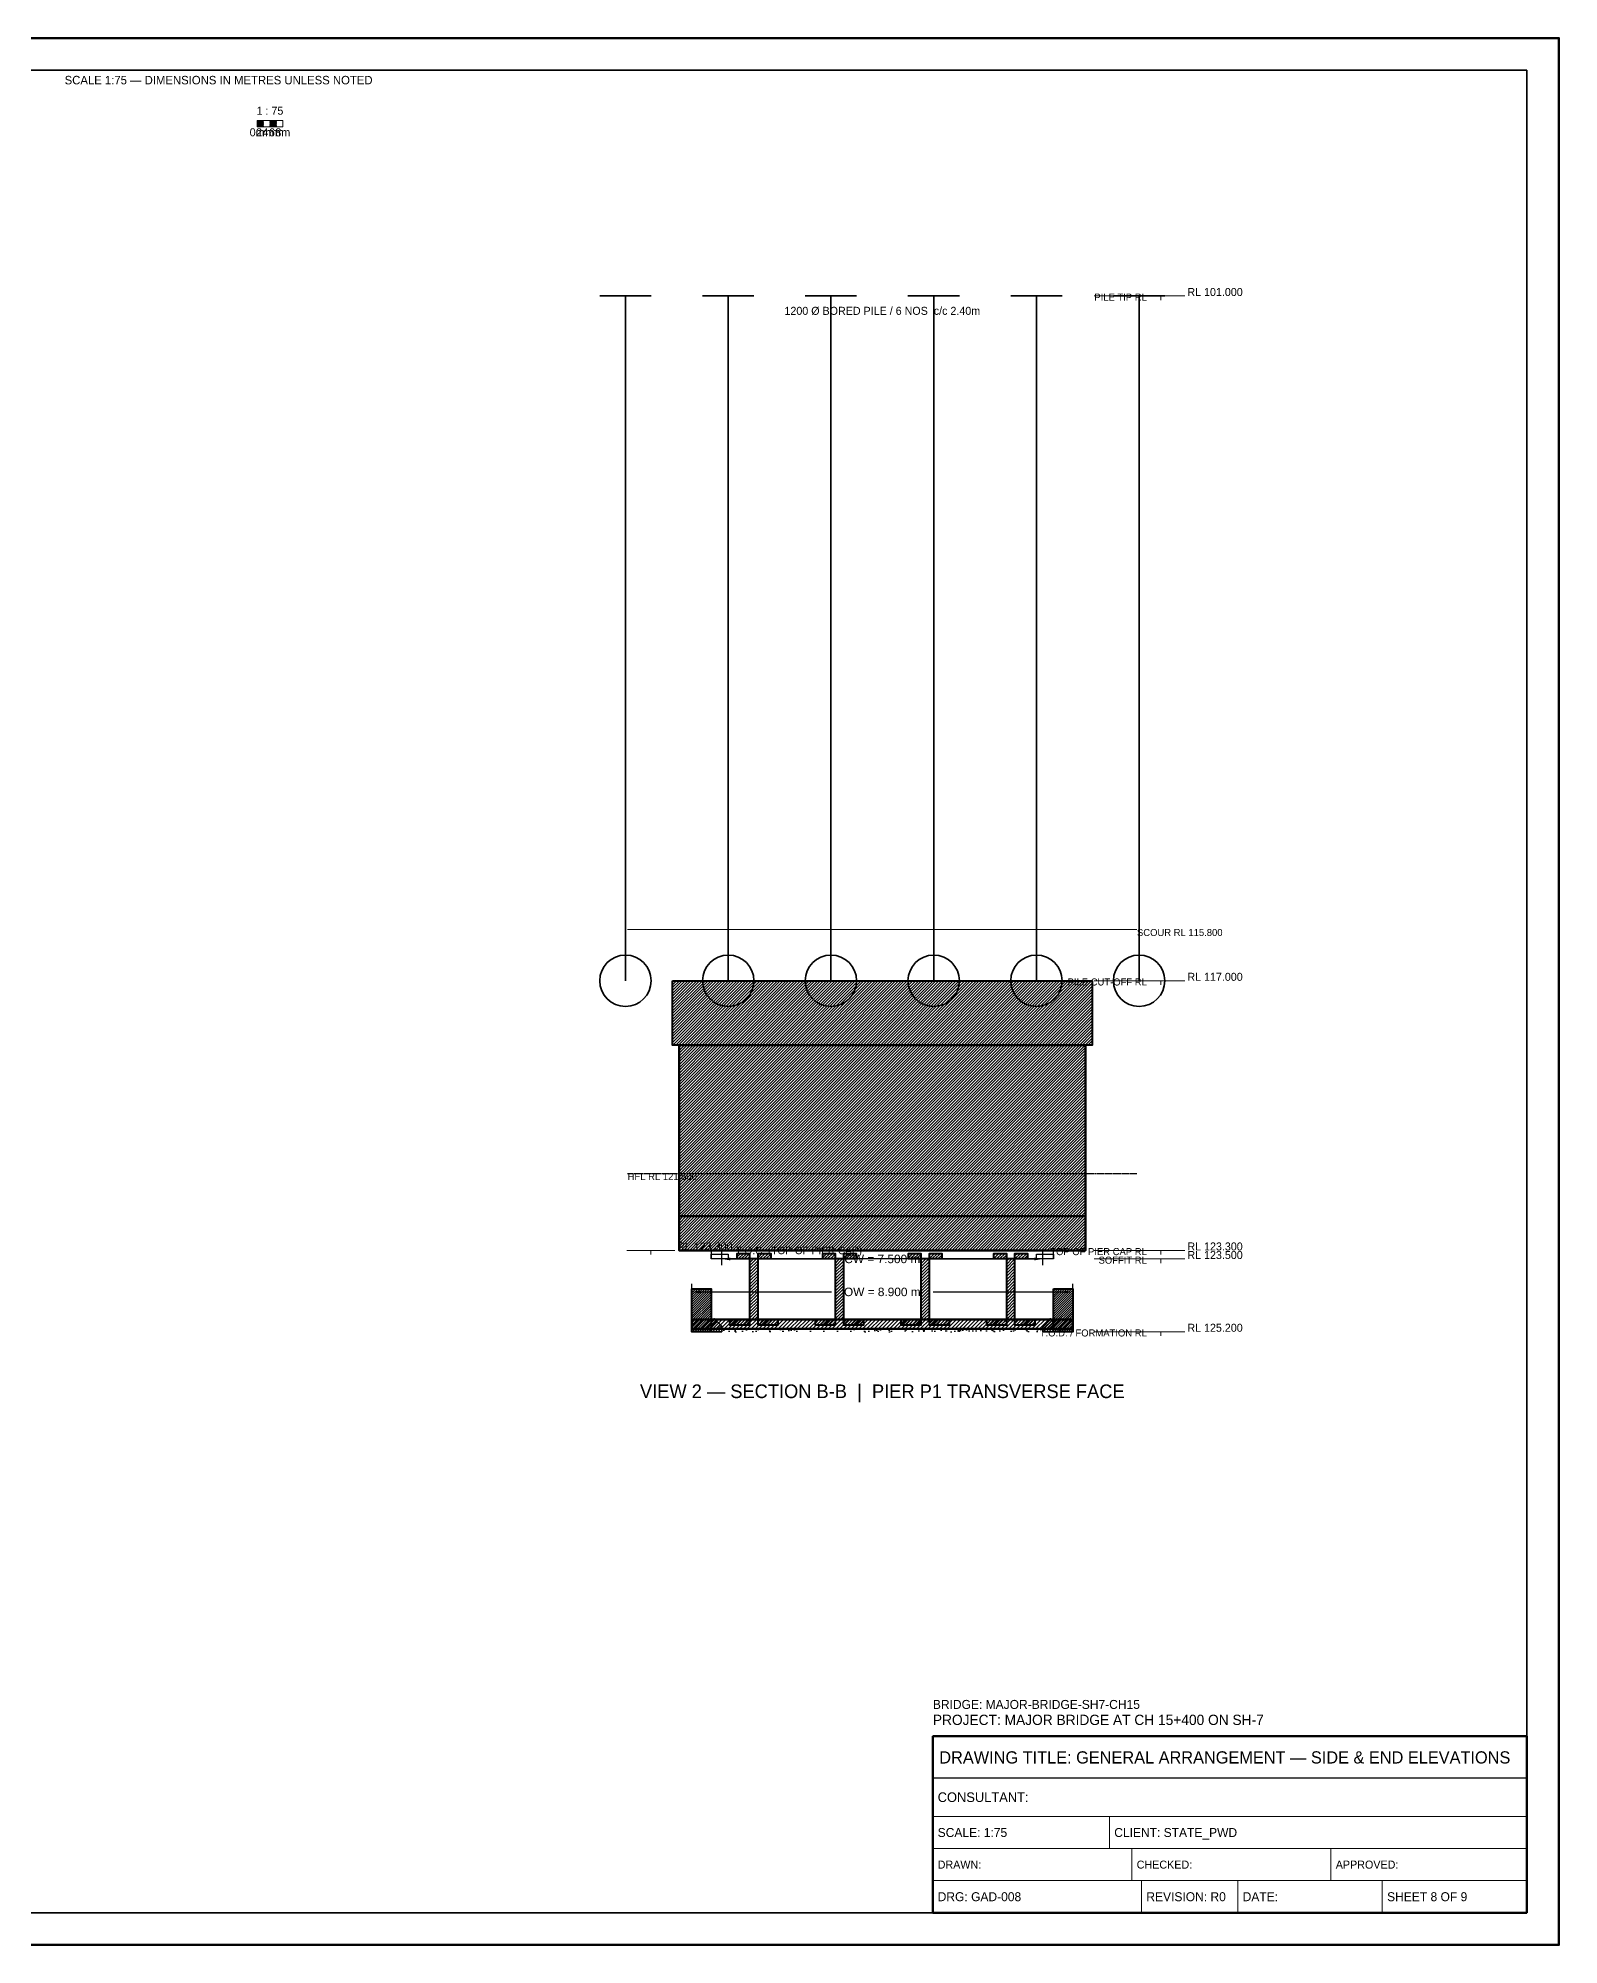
# Model space of a CAD drawing. Header units: metres. Extents: x 0 to 841, y 0 to 594.
# Drawn here: x 367 to 841, y 0 to 594 of the extents above; entities that cross this region are included whole.
import ezdxf
from ezdxf.enums import TextEntityAlignment as Align

# ---------------------------------------------------------------- set-up
doc = ezdxf.new("R2010")
doc.units = ezdxf.units.M
doc.linetypes.add('DASHED', pattern=[0.5, 0.375, -0.125])
doc.linetypes.add('DASHED2', pattern=[0.25, 0.1875, -0.0625])
for name, color, linetype, lineweight in [('BORDER-INNER', 7, 'Continuous', 35), ('BORDER-OUTER', 7, 'Continuous', 70), ('CIVIL-HFL', 5, 'DASHED', 25), ('CIVIL-SCOUR', 1, 'DASHED2', 18), ('DIM-LEVEL', 3, 'Continuous', 18), ('DIM-LINEAR', 3, 'Continuous', 18), ('FOUND-CAP', 2, 'Continuous', 35), ('FOUND-PILE', 4, 'Continuous', 35), ('STRUC-HATCHING', 8, 'Continuous', 18), ('SUB-BEARING', 5, 'Continuous', 25), ('SUB-PIER', 2, 'Continuous', 35), ('SUPER-DECK', 2, 'Continuous', 50), ('SUPER-GIRDER', 1, 'Continuous', 35), ('SUPER-KERB', 7, 'Continuous', 25), ('SUPER-PARAPET', 2, 'Continuous', 35), ('SUPER-WEARING', 8, 'Continuous', 25), ('SYM-SCALE', 7, 'Continuous', 13), ('TEXT-GENERAL', 7, 'Continuous', 18), ('TEXT-HEADER', 7, 'Continuous', 25), ('TEXT-LEVEL', 5, 'Continuous', 18), ('TEXT-SPEC', 7, 'Continuous', 13), ('TEXT-TITLE', 7, 'Continuous', 25), ('TITLEBLK-BOX', 7, 'Continuous', 50), ('TITLEBLK-TEXT', 7, 'Continuous', 18)]:
    doc.layers.add(name, color=color, linetype=linetype, lineweight=lineweight)
doc.styles.add('BRIDGE_STD', font='Arial.ttf')
doc.dimstyles.new('pmb100', dxfattribs={"dimtxt": 2.5, "dimasz": 0.9375, "dimexe": 2.5, "dimexo": 2.5, "dimtad": 0, "dimtih": 1, "dimdec": 0, "dimtxsty": 'BRIDGE_STD', "dimcen": 2.5, "dimazin": 3, "dimtfac": 1, "dimtmove": 0, "dimatfit": 3})

msp = doc.modelspace()

# ---------------------------------------------------------------- hatches: boundary and pattern name
at = {"layer": 'STRUC-HATCHING'}
h = msp.add_hatch(dxfattribs=at)
h.set_pattern_fill('ANSI31', scale=0.2)
h.paths.add_polyline_path([(564.92, 300.33), (695.58, 300.33), (695.58, 280.33), (564.92, 280.33)])
h = msp.add_hatch(dxfattribs=at)
h.set_pattern_fill('ANSI31', scale=0.2)
h.paths.add_polyline_path([(566.92, 280.33), (693.58, 280.33), (693.58, 227), (566.92, 227)])
h = msp.add_hatch(dxfattribs=at)
h.set_pattern_fill('ANSI31', scale=0.2)
h.paths.add_polyline_path([(566.92, 227), (693.58, 227), (693.58, 216.33), (566.92, 216.33)])
h = msp.add_hatch(dxfattribs=at)
h.set_pattern_fill('ANSI31', scale=0.2133333)
h.paths.add_polyline_path([(582.78, 194.8), (597.72, 194.8), (597.72, 193.04), (591.58, 193.04), (591.58, 215.43), (595.48, 215.43), (595.48, 213.67), (585.02, 213.67), (585.02, 215.43), (588.92, 215.43), (588.92, 193.04), (582.78, 193.04)])
h = msp.add_hatch(dxfattribs=at)
h.set_pattern_fill('ANSI31', scale=0.2133333)
h.paths.add_polyline_path([(609.45, 194.8), (624.38, 194.8), (624.38, 193.04), (618.25, 193.04), (618.25, 215.43), (622.14, 215.43), (622.14, 213.67), (611.69, 213.67), (611.69, 215.43), (615.58, 215.43), (615.58, 193.04), (609.45, 193.04)])
h = msp.add_hatch(dxfattribs=at)
h.set_pattern_fill('ANSI31', scale=0.2133333)
h.paths.add_polyline_path([(636.12, 194.8), (651.05, 194.8), (651.05, 193.04), (644.92, 193.04), (644.92, 215.43), (648.81, 215.43), (648.81, 213.67), (638.36, 213.67), (638.36, 215.43), (642.25, 215.43), (642.25, 193.04), (636.12, 193.04)])
h = msp.add_hatch(dxfattribs=at)
h.set_pattern_fill('ANSI31', scale=0.2133333)
h.paths.add_polyline_path([(662.78, 194.8), (677.72, 194.8), (677.72, 193.04), (671.58, 193.04), (671.58, 215.43), (675.48, 215.43), (675.48, 213.67), (665.02, 213.67), (665.02, 215.43), (668.92, 215.43), (668.92, 193.04), (662.78, 193.04)])
h = msp.add_hatch(dxfattribs=at)
h.set_pattern_fill('ANSI31', scale=0.16)
h.paths.add_polyline_path([(570.92, 204.33), (576.92, 204.33), (576.92, 191), (570.92, 191)])
h = msp.add_hatch(dxfattribs=at)
h.set_pattern_fill('ANSI31', scale=0.16)
h.paths.add_polyline_path([(683.58, 204.33), (689.58, 204.33), (689.58, 191), (683.58, 191)])
h = msp.add_hatch(dxfattribs=at)
h.set_pattern_fill('ANSI31', scale=0.2666667)
h.paths.add_polyline_path([(570.92, 194.8), (689.58, 194.8), (689.58, 191.87), (570.92, 191.87)])
h = msp.add_hatch(dxfattribs=at)
h.set_pattern_fill('ANSI31', scale=0.1866667)
h.paths.add_polyline_path([(580.25, 191), (576.92, 191), (576.92, 193.93), (577.92, 195.11), (580.25, 192.76)])
h = msp.add_hatch(dxfattribs=at)
h.set_pattern_fill('ANSI31', scale=0.1866667)
h.paths.add_polyline_path([(680.25, 191), (683.58, 191), (683.58, 193.93), (682.58, 195.11), (680.25, 192.76)])
at = {"layer": 'SUPER-WEARING'}
h = msp.add_hatch(dxfattribs=at)
h.set_pattern_fill('AR-SAND', scale=0.0533333)
h.paths.add_polyline_path([(580.25, 191.87), (680.25, 191.87), (680.25, 191), (580.25, 191)])
at = {"layer": 'SYM-SCALE'}
h = msp.add_hatch(dxfattribs=at)
h.set_pattern_fill('SOLID')
h.paths.add_polyline_path([(435.5, 566.4), (437.5, 566.4), (437.5, 568.39), (435.5, 568.39)])
h = msp.add_hatch(dxfattribs=at)
h.set_pattern_fill('SOLID')
h.paths.add_polyline_path([(439.5, 566.4), (441.5, 566.4), (441.5, 568.39), (439.5, 568.39)])

# ---------------------------------------------------------------- linework, layer by layer
at = {"layer": 'BORDER-INNER'}
msp.add_lwpolyline([(10, 10), (831, 10), (831, 584), (10, 584), (10, 10)], dxfattribs=at)
at = {"layer": 'BORDER-OUTER'}
msp.add_lwpolyline([(0, 0), (841, 0), (841, 594), (0, 594), (0, 0)], dxfattribs=at)
at = {"layer": 'CIVIL-HFL', "color": 5, "linetype": 'DASHED'}
msp.add_line((550.92, 240.33), (709.58, 240.33), dxfattribs=at)
at = {"layer": 'CIVIL-SCOUR', "color": 1, "linetype": 'DASHED2'}
msp.add_line((550.92, 316.33), (709.58, 316.33), dxfattribs=at)
at = {"layer": 'DIM-LEVEL', "color": 5}
for p, q in [((717.05, 513.67), (696.25, 513.67)), ((717.05, 300.33), (696.25, 300.33)), ((717.05, 216.33), (696.25, 216.33)), ((717.05, 213.67), (696.25, 213.67)), ((717.05, 191), (696.25, 191))]:
    msp.add_line(p, q, dxfattribs=at)
at = {"layer": 'DIM-LEVEL'}
for p, q in [((709.57, 513.67), (724.53, 513.67)), ((717.05, 513.67), (717.05, 512.42)), ((709.57, 300.33), (724.53, 300.33)), ((717.05, 300.33), (717.05, 299.09)), ((550.64, 216.33), (565.6, 216.33)), ((558.12, 216.33), (558.12, 215.09)), ((709.57, 216.33), (724.53, 216.33)), ((717.05, 216.33), (717.05, 215.09)), ((709.57, 213.67), (724.53, 213.67)), ((717.05, 213.67), (717.05, 212.42)), ((709.57, 191), (724.53, 191)), ((717.05, 191), (717.05, 189.75))]:
    msp.add_line(p, q, dxfattribs=at)
at = {"layer": 'FOUND-CAP', "lineweight": 40}
msp.add_lwpolyline([(564.92, 300.33), (695.58, 300.33), (695.58, 280.33), (564.92, 280.33), (564.92, 300.33)], dxfattribs=at)
at = {"layer": 'FOUND-PILE', "color": 4, "lineweight": 35}
for p, q in [((542.25, 513.67), (558.25, 513.67)), ((550.25, 300.33), (550.25, 513.67)), ((574.25, 513.67), (590.25, 513.67)), ((582.25, 300.33), (582.25, 513.67)), ((606.25, 513.67), (622.25, 513.67)), ((614.25, 300.33), (614.25, 513.67)), ((638.25, 513.67), (654.25, 513.67)), ((646.25, 300.33), (646.25, 513.67)), ((670.25, 513.67), (686.25, 513.67)), ((678.25, 300.33), (678.25, 513.67)), ((702.25, 513.67), (718.25, 513.67)), ((710.25, 300.33), (710.25, 513.67))]:
    msp.add_line(p, q, dxfattribs=at)
at = {"layer": 'FOUND-PILE', "color": 4}
for centre in [(550.25, 300.33), (582.25, 300.33), (614.25, 300.33), (646.25, 300.33), (678.25, 300.33), (710.25, 300.33)]:
    msp.add_circle(centre, 8, dxfattribs=at)
at = {"layer": 'SUB-BEARING', "lineweight": 30}
for points in [[(576.92, 215.13), (582.25, 215.13), (582.25, 213.67), (576.92, 213.67), (576.92, 215.13)], [(678.25, 215.13), (683.58, 215.13), (683.58, 213.67), (678.25, 213.67), (678.25, 215.13)]]:
    msp.add_lwpolyline(points, dxfattribs=at)
at = {"layer": 'SUB-PIER', "lineweight": 50}
for points in [[(566.92, 280.33), (693.58, 280.33), (693.58, 227), (566.92, 227), (566.92, 280.33)], [(566.92, 227), (693.58, 227), (693.58, 216.33), (566.92, 216.33), (566.92, 227)]]:
    msp.add_lwpolyline(points, dxfattribs=at)
at = {"layer": 'SUB-PIER', "lineweight": 30}
msp.add_lwpolyline([(577.05, 216.33), (683.45, 216.33), (683.45, 213.67), (577.05, 213.67), (577.05, 216.33)], dxfattribs=at)
at = {"layer": 'SUPER-DECK', "lineweight": 50}
msp.add_lwpolyline([(570.92, 194.8), (689.58, 194.8), (689.58, 191.87), (570.92, 191.87), (570.92, 194.8)], dxfattribs=at)
at = {"layer": 'SUPER-GIRDER', "lineweight": 40}
for points in [[(582.78, 194.8), (597.72, 194.8), (597.72, 193.04), (591.58, 193.04), (591.58, 215.43), (595.48, 215.43), (595.48, 213.67), (585.02, 213.67), (585.02, 215.43), (588.92, 215.43), (588.92, 193.04), (582.78, 193.04), (582.78, 194.8)], [(609.45, 194.8), (624.38, 194.8), (624.38, 193.04), (618.25, 193.04), (618.25, 215.43), (622.14, 215.43), (622.14, 213.67), (611.69, 213.67), (611.69, 215.43), (615.58, 215.43), (615.58, 193.04), (609.45, 193.04), (609.45, 194.8)], [(636.12, 194.8), (651.05, 194.8), (651.05, 193.04), (644.92, 193.04), (644.92, 215.43), (648.81, 215.43), (648.81, 213.67), (638.36, 213.67), (638.36, 215.43), (642.25, 215.43), (642.25, 193.04), (636.12, 193.04), (636.12, 194.8)], [(662.78, 194.8), (677.72, 194.8), (677.72, 193.04), (671.58, 193.04), (671.58, 215.43), (675.48, 215.43), (675.48, 213.67), (665.02, 213.67), (665.02, 215.43), (668.92, 215.43), (668.92, 193.04), (662.78, 193.04), (662.78, 194.8)]]:
    msp.add_lwpolyline(points, dxfattribs=at)
at = {"layer": 'SUPER-KERB', "lineweight": 35}
for points in [[(580.25, 191), (576.92, 191), (576.92, 193.93), (577.92, 195.11), (580.25, 192.76), (580.25, 191)], [(680.25, 191), (683.58, 191), (683.58, 193.93), (682.58, 195.11), (680.25, 192.76), (680.25, 191)]]:
    msp.add_lwpolyline(points, dxfattribs=at)
at = {"layer": 'SUPER-PARAPET', "lineweight": 40}
for points in [[(570.92, 204.33), (576.92, 204.33), (576.92, 191), (570.92, 191), (570.92, 204.33)], [(683.58, 204.33), (689.58, 204.33), (689.58, 191), (683.58, 191), (683.58, 204.33)]]:
    msp.add_lwpolyline(points, dxfattribs=at)
at = {"layer": 'SYM-SCALE'}
msp.add_lwpolyline([(435.5, 566.4), (443.5, 566.4), (443.5, 568.39), (435.5, 568.39), (435.5, 566.4)], dxfattribs=at)
at = {"layer": 'TITLEBLK-BOX', "lineweight": 50}
msp.add_lwpolyline([(646, 10), (831, 10), (831, 65), (646, 65), (646, 10)], dxfattribs=at)
at = {"layer": 'TITLEBLK-BOX', "lineweight": 30}
msp.add_lwpolyline([(646, 52), (831, 52), (831, 65), (646, 65), (646, 52)], dxfattribs=at)
at = {"layer": 'TITLEBLK-BOX', "lineweight": 18}
for points in [[(646, 40), (831, 40), (831, 52), (646, 52), (646, 40)], [(646, 30), (701, 30), (701, 40), (646, 40), (646, 30)], [(701, 30), (831, 30), (831, 40), (701, 40), (701, 30)], [(646, 20), (708, 20), (708, 30), (646, 30), (646, 20)], [(708, 20), (770, 20), (770, 30), (708, 30), (708, 20)], [(770, 20), (831, 20), (831, 30), (770, 30), (770, 20)], [(646, 10), (711, 10), (711, 20), (646, 20), (646, 10)], [(711, 10), (741, 10), (741, 20), (711, 20), (711, 10)], [(741, 10), (786, 10), (786, 20), (741, 20), (741, 10)], [(786, 10), (831, 10), (831, 20), (786, 20), (786, 10)]]:
    msp.add_lwpolyline(points, dxfattribs=at)

# ---------------------------------------------------------------- texts
at = {"layer": 'CIVIL-HFL', "color": 5}
msp.add_text('HFL RL 121.500', height=2.2, dxfattribs=at).set_placement((550.92, 238.28))
at = {"layer": 'CIVIL-SCOUR', "color": 1}
msp.add_text('SCOUR RL 115.800', height=2.2, dxfattribs=at).set_placement((709.58, 314.28))
at = {"layer": 'TEXT-GENERAL'}
for s, height, p in [('1 : 75', 2.493, (439.5, 570.14)), ('0m', 2.493, (435.5, 563.41)), ('2m', 2.493, (437.5, 563.41)), ('4m', 2.493, (439.5, 563.41)), ('6m', 2.493, (441.5, 563.41)), ('8m', 2.493, (443.5, 563.41)), ('1200 Ø BORED PILE / 6 NOS  c/c 2.40m', 2.4933, (630.25, 507.8))]:
    msp.add_text(s, height=height, dxfattribs=at).set_placement(p, align=Align.CENTER)
at = {"layer": 'TEXT-HEADER'}
msp.add_text('T.O.C. (TOP OF PIER CAP)', height=2.3467, dxfattribs=at).set_placement((584.52, 215.16))
msp.add_text('VIEW 2 — SECTION B-B  |  PIER P1 TRANSVERSE FACE', height=4.2533, dxfattribs=at).set_placement((630.25, 170.33), align=Align.CENTER)
at = {"layer": 'TEXT-LEVEL'}
for s, p in [('PILE TIP RL', (712.65, 512.2)), ('PILE CUT-OFF RL', (712.65, 298.87)), ('TOP OF PIER CAP RL', (712.65, 214.87)), ('SOFFIT RL', (712.65, 212.2)), ('T.O.D. / FORMATION RL', (712.65, 189.53))]:
    msp.add_text(s, height=2.2, dxfattribs=at).set_placement(p, align=Align.RIGHT)
for s, p in [('RL 101.000', (725.28, 513.67)), ('RL 117.000', (725.28, 300.33)), ('RL 123.300', (566.34, 216.33)), ('RL 123.300', (725.28, 216.33)), ('RL 123.500', (725.28, 213.67)), ('RL 125.200', (725.28, 191))]:
    msp.add_text(s, height=2.493, dxfattribs=at).set_placement(p)
at = {"layer": 'TEXT-SPEC', "color": 8}
msp.add_text('SCALE 1:75 — DIMENSIONS IN METRES UNLESS NOTED', height=2.64, dxfattribs=at).set_placement((423.5, 579.6), align=Align.CENTER)
at = {"layer": 'TEXT-TITLE'}
for s, height, p in [('PROJECT: MAJOR BRIDGE AT CH 15+400 ON SH-7', 3.2, (646, 68.5)), ('DRAWING TITLE: GENERAL ARRANGEMENT — SIDE & END ELEVATIONS', 3.8, (648, 56.5))]:
    msp.add_text(s, height=height, dxfattribs=at).set_placement(p)
at = {"layer": 'TITLEBLK-TEXT'}
for s, height, p in [('BRIDGE: MAJOR-BRIDGE-SH7-CH15', 2.8, (646, 73.5)), ('CONSULTANT: ', 3, (647.5, 44.5)), ('SCALE: 1:75', 2.8, (647.5, 33.6)), ('CLIENT: STATE_PWD', 2.8, (702.5, 33.6)), ('DRAWN: ', 2.5, (647.5, 23.75)), ('CHECKED: ', 2.5, (709.5, 23.75)), ('APPROVED: ', 2.5, (771.5, 23.75)), ('DRG: GAD-008', 2.8, (647.5, 13.6)), ('REVISION: R0', 2.8, (712.5, 13.6)), ('DATE: ', 2.8, (742.5, 13.6)), ('SHEET 8 OF 9', 2.8, (787.5, 13.6))]:
    msp.add_text(s, height=height, dxfattribs=at).set_placement(p)

# ---------------------------------------------------------------- dimensions: what is measured, and where the dimension line sits
at = {"layer": 'DIM-LINEAR'}
for base, p1, p2, text in [((580.25, 213.67), (580.25, 209.27), (680.25, 209.27), 'CW = 7.500 m'), ((570.92, 203.4), (570.92, 199), (689.58, 199), 'OW = 8.900 m')]:
    msp.add_linear_dim(base=base, p1=p1, p2=p2, text=text, dimstyle='pmb100', override={"dimtxt": 2.64, "dimasz": 2.64, "dimgap": 1.056, "dimclrt": 3}, dxfattribs=at).render()

doc.saveas('drawing.dxf')
